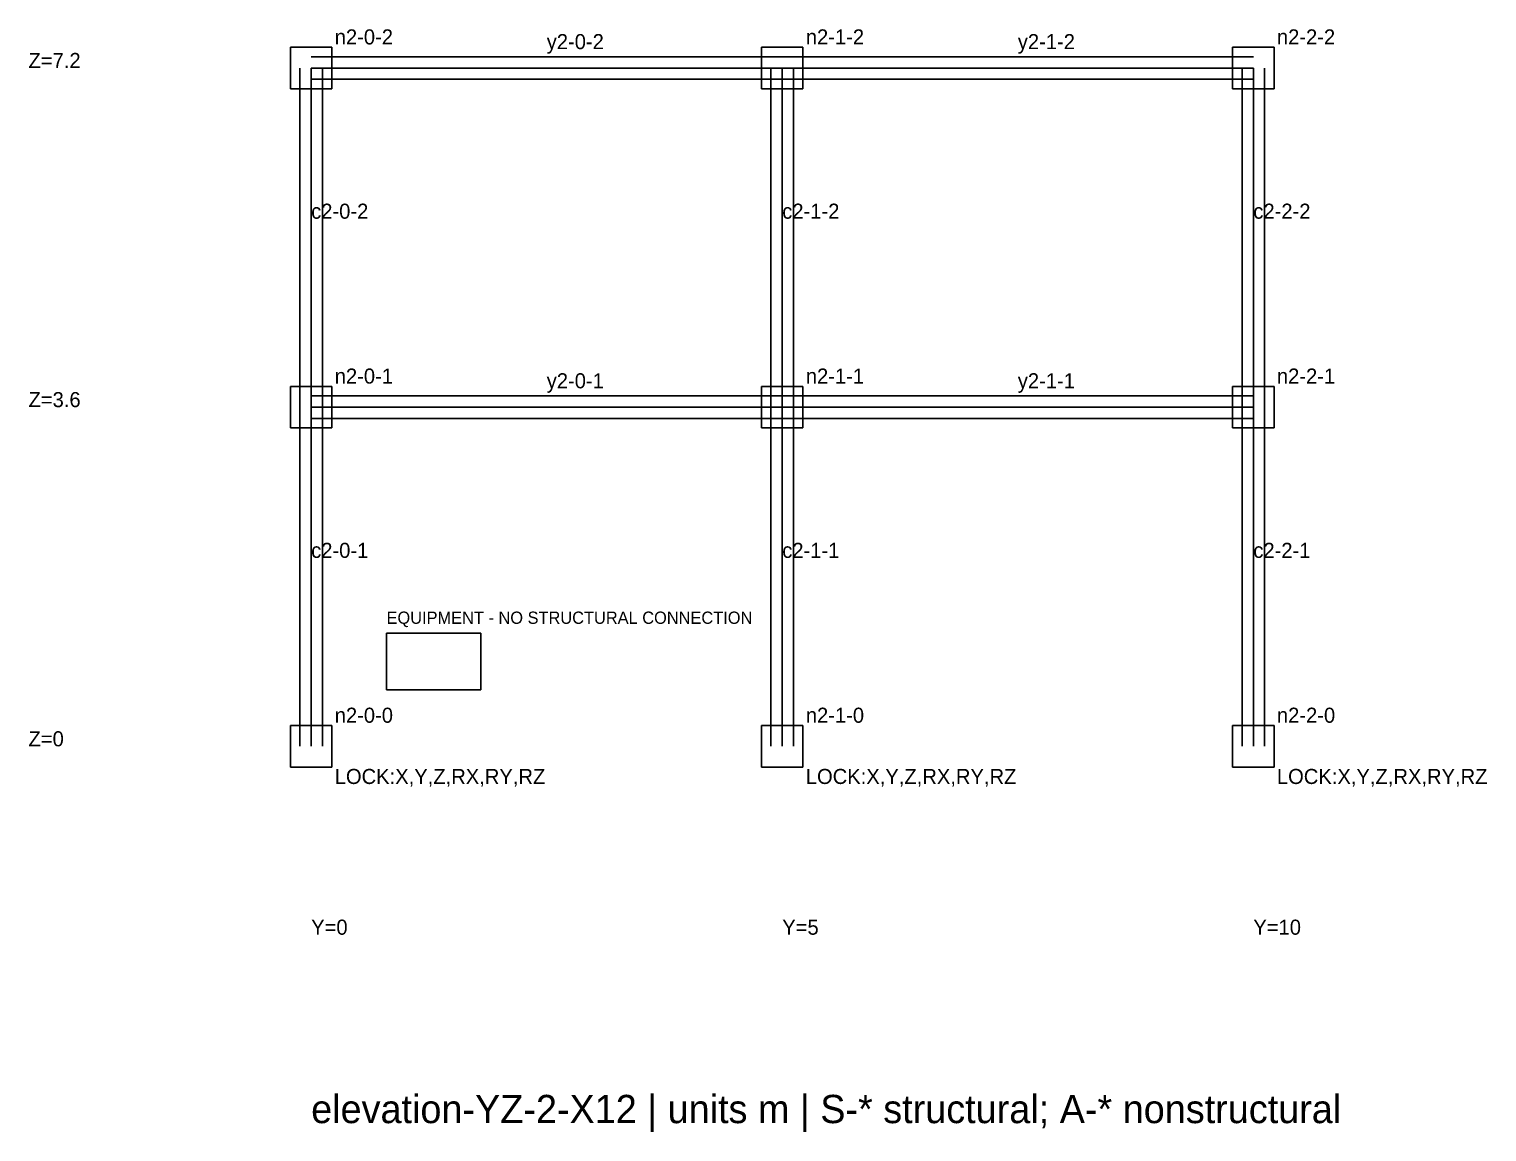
# Model space of a CAD drawing. Extents: x -3 to 332, y -47 to 10.
# Drawn here: x 317.01 to 332.48, y -4.09 to 7.61 of the extents above; entities that cross this region are included whole.
import ezdxf

# ---------------------------------------------------------------- set-up
doc = ezdxf.new("R2010")
doc.units = 0

msp = doc.modelspace()

# ---------------------------------------------------------------- linework, layer by layer
at = {"layer": 'A-COLUMN'}
for p, q in [((320.22, 7.42), (319.78, 7.42)), ((319.78, 7.42), (319.78, 6.98)), ((320.22, 6.98), (320.22, 7.42)), ((325.22, 7.42), (324.78, 7.42)), ((324.78, 7.42), (324.78, 6.98)), ((325.22, 6.98), (325.22, 7.42)), ((330.22, 7.42), (329.78, 7.42)), ((329.78, 7.42), (329.78, 6.98)), ((330.22, 6.98), (330.22, 7.42)), ((319.78, 6.98), (320.22, 6.98)), ((324.78, 6.98), (325.22, 6.98)), ((329.78, 6.98), (330.22, 6.98)), ((320.22, 3.82), (319.78, 3.82)), ((319.78, 3.82), (319.78, 3.38)), ((320.22, 3.38), (320.22, 3.82)), ((325.22, 3.82), (324.78, 3.82)), ((324.78, 3.82), (324.78, 3.38)), ((325.22, 3.38), (325.22, 3.82)), ((330.22, 3.82), (329.78, 3.82)), ((329.78, 3.82), (329.78, 3.38)), ((330.22, 3.38), (330.22, 3.82)), ((319.78, 3.38), (320.22, 3.38)), ((324.78, 3.38), (325.22, 3.38)), ((329.78, 3.38), (330.22, 3.38)), ((320.22, 0.22), (319.78, 0.22)), ((319.78, 0.22), (319.78, -0.22)), ((320.22, -0.22), (320.22, 0.22)), ((325.22, 0.22), (324.78, 0.22)), ((324.78, 0.22), (324.78, -0.22)), ((325.22, -0.22), (325.22, 0.22)), ((330.22, 0.22), (329.78, 0.22)), ((329.78, 0.22), (329.78, -0.22)), ((330.22, -0.22), (330.22, 0.22)), ((319.78, -0.22), (320.22, -0.22)), ((324.78, -0.22), (325.22, -0.22)), ((329.78, -0.22), (330.22, -0.22))]:
    msp.add_line(p, q, dxfattribs=at)
at = {"layer": 'A-EQUIPMENT'}
for p, q in [((321.8, 1.2), (320.8, 1.2)), ((320.8, 1.2), (320.8, 0.6)), ((321.8, 0.6), (321.8, 1.2)), ((320.8, 0.6), (321.8, 0.6))]:
    msp.add_line(p, q, dxfattribs=at)
at = {"layer": 'A-WALL'}
for p, q in [((320, 7.32), (325, 7.32)), ((325, 7.32), (330, 7.32)), ((319.88, 3.6), (319.88, 7.2)), ((320.12, 3.6), (320.12, 7.2)), ((324.88, 3.6), (324.88, 7.2)), ((325.12, 3.6), (325.12, 7.2)), ((329.88, 3.6), (329.88, 7.2)), ((330.12, 3.6), (330.12, 7.2)), ((320, 7.08), (325, 7.08)), ((325, 7.08), (330, 7.08)), ((320, 3.72), (325, 3.72)), ((325, 3.72), (330, 3.72)), ((319.88, 0), (319.88, 3.6)), ((320.12, 0), (320.12, 3.6)), ((324.88, 0), (324.88, 3.6)), ((325.12, 0), (325.12, 3.6)), ((329.88, 0), (329.88, 3.6)), ((330.12, 0), (330.12, 3.6)), ((320, 3.48), (325, 3.48)), ((325, 3.48), (330, 3.48))]:
    msp.add_line(p, q, dxfattribs=at)
at = {"layer": 'S-BEAM'}
for p, q in [((320, 7.2), (325, 7.2)), ((325, 7.2), (330, 7.2)), ((320, 3.6), (325, 3.6)), ((325, 3.6), (330, 3.6))]:
    msp.add_line(p, q, dxfattribs=at)
at = {"layer": 'S-COLUMN'}
for p, q in [((320, 3.6), (320, 7.2)), ((325, 3.6), (325, 7.2)), ((330, 3.6), (330, 7.2)), ((320, 0), (320, 3.6)), ((325, 0), (325, 3.6)), ((330, 0), (330, 3.6))]:
    msp.add_line(p, q, dxfattribs=at)

# ---------------------------------------------------------------- texts
at = {"layer": 'A-DIM'}
for s, p in [('Z=7.2', (317, 7.2)), ('Z=3.6', (317, 3.6)), ('Z=0', (317, 0)), ('Y=0', (320, -2)), ('Y=5', (325, -2)), ('Y=10', (330, -2))]:
    msp.add_text(s, height=0.16, dxfattribs=at).set_placement(p)
at = {"layer": 'A-EQUIPMENT-TAG'}
msp.add_text('EQUIPMENT - NO STRUCTURAL CONNECTION', height=0.13, dxfattribs=at).set_placement((320.8, 1.3))
at = {"layer": 'A-SUPPORT'}
for p in [(320.25, -0.4), (325.25, -0.4), (330.25, -0.4)]:
    msp.add_text('LOCK:X,Y,Z,RX,RY,RZ', height=0.16, dxfattribs=at).set_placement(p)
at = {"layer": 'ANNOTATION'}
msp.add_text('elevation-YZ-2-X12 | units m | S-* structural; A-* nonstructural', height=0.3, dxfattribs=at).set_placement((320, -4))
at = {"layer": 'S-MEMBER-TAG'}
for s, p in [('y2-0-2', (322.5, 7.4)), ('y2-1-2', (327.5, 7.4)), ('c2-0-2', (320, 5.6)), ('c2-1-2', (325, 5.6)), ('c2-2-2', (330, 5.6)), ('y2-0-1', (322.5, 3.8)), ('y2-1-1', (327.5, 3.8)), ('c2-0-1', (320, 2)), ('c2-1-1', (325, 2)), ('c2-2-1', (330, 2))]:
    msp.add_text(s, height=0.16, dxfattribs=at).set_placement(p)
at = {"layer": 'S-NODE-TAG'}
for s, p in [('n2-0-2', (320.25, 7.45)), ('n2-1-2', (325.25, 7.45)), ('n2-2-2', (330.25, 7.45)), ('n2-0-1', (320.25, 3.85)), ('n2-1-1', (325.25, 3.85)), ('n2-2-1', (330.25, 3.85)), ('n2-0-0', (320.25, 0.25)), ('n2-1-0', (325.25, 0.25)), ('n2-2-0', (330.25, 0.25))]:
    msp.add_text(s, height=0.16, dxfattribs=at).set_placement(p)

doc.saveas('drawing.dxf')
